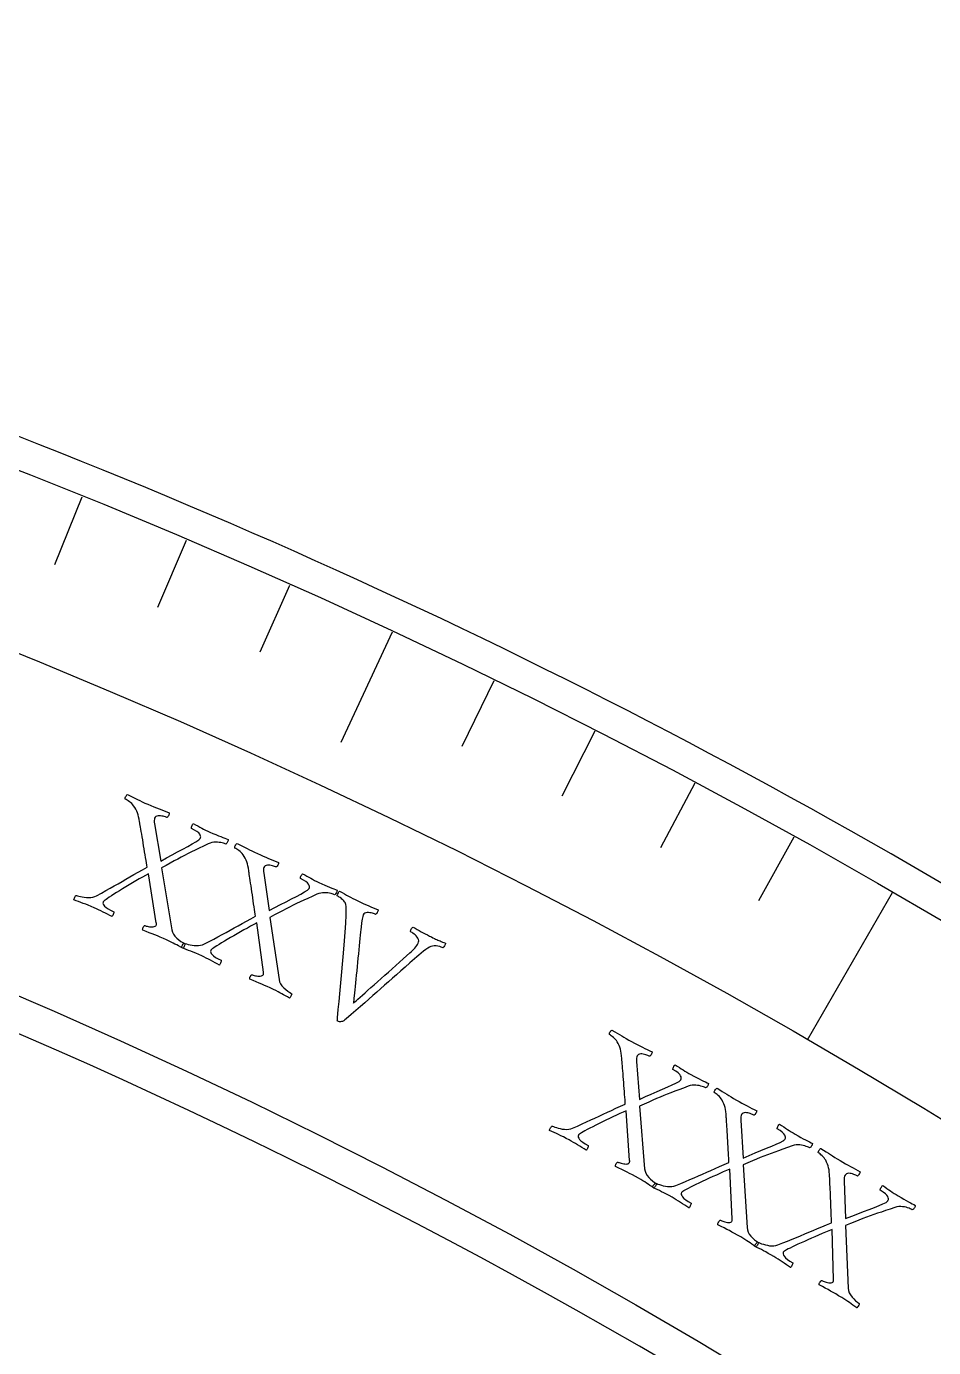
# Model space of a CAD drawing. Header units: millimetres. Extents: x -76 to 76, y -76 to 86.
# Drawn here: x 27.68 to 38.29, y 60.16 to 75.61 of the extents above; entities that cross this region are included whole.
import ezdxf

# ---------------------------------------------------------------- set-up
doc = ezdxf.new("R2010")
doc.units = ezdxf.units.MM
for name, color, linetype in [('CUT_INNER', 6, 'Continuous'), ('CUT_OUTER', 1, 'Continuous'), ('ENGRAVE', 7, 'Continuous'), ('ENGRAVE_FINE', 8, 'Continuous'), ('TEXT', 5, 'Continuous')]:
    doc.layers.add(name, color=color, linetype=linetype)

msp = doc.modelspace()

# ---------------------------------------------------------------- linework, layer by layer
at = {"layer": 'CUT_INNER'}
for centre, radius, start, end in [((0.0001, -0.0002), 69.5399, 92.274707, 357.539245), ((0.0006, 0.0002), 69.5394, 357.538874, 87.725814)]:
    msp.add_arc(centre, radius, start, end, dxfattribs=at)
at = {"layer": 'CUT_OUTER'}
msp.add_arc((0.0015, 0.0052), 75.9946, 54.04621, 80.156711, dxfattribs=at)
at = {"layer": 'ENGRAVE'}
for points in [[(31.9552, 68.5281), (31.3546, 67.2401)], [(37.8062, 65.4823), (36.8114, 63.7591)]]:
    msp.add_lwpolyline(points, dxfattribs=at)
for radius in [75.6124, 73.6227, 69.9276]:
    msp.add_circle((0, 0), radius, dxfattribs=at)
at = {"layer": 'ENGRAVE_FINE'}
for points in [[(28.3249, 70.1066), (28.0055, 69.316)], [(29.5441, 69.6016), (29.2109, 68.8166)], [(30.7543, 69.0754), (30.4075, 68.2964)], [(33.1463, 67.96), (32.7725, 67.1936)], [(34.3273, 67.3711), (33.9402, 66.6114)], [(35.4979, 66.7618), (35.0975, 66.0089)], [(36.6576, 66.1321), (36.2442, 65.3863)]]:
    msp.add_lwpolyline(points, dxfattribs=at)
at = {"layer": 'TEXT'}
for points in [[(29.0978, 66.5163), (29.1326, 66.5012), (29.1662, 66.4872), (29.1984, 66.4741), (29.2293, 66.4621), (29.2593, 66.4505), (29.2891, 66.4389), (29.3186, 66.4273), (29.3477, 66.4156), (29.3473, 66.41), (29.3455, 66.4027), (29.3424, 66.3936), (29.3379, 66.3828), (29.3329, 66.3728), (29.3282, 66.3662), (29.3238, 66.3629), (29.3197, 66.3629), (29.3118, 66.3661), (29.302, 66.3693), (29.2901, 66.3728), (29.2762, 66.3763), (29.2614, 66.3794), (29.2466, 66.3813), (29.2319, 66.3819), (29.2173, 66.3814), (29.2038, 66.3788), (29.1926, 66.3734), (29.1837, 66.3651), (29.177, 66.3539), (29.1734, 66.3417), (29.172, 66.3265), (29.1728, 66.3082), (29.1758, 66.287), (29.2478, 65.8508), (29.3154, 65.8884), (29.3813, 65.9246), (29.4455, 65.9595), (29.5081, 65.9931), (29.5659, 66.0245), (29.6159, 66.0526), (29.658, 66.0775), (29.6922, 66.0993), (29.697, 66.103), (29.7012, 66.1069), (29.7048, 66.1111), (29.7078, 66.1156), (29.7101, 66.1198), (29.712, 66.123), (29.7133, 66.1254), (29.714, 66.1268), (29.7157, 66.1345), (29.7146, 66.144), (29.7108, 66.1553), (29.7043, 66.1684), (29.6924, 66.1829), (29.6724, 66.1984), (29.6443, 66.215), (29.6081, 66.2325), (29.6064, 66.2359), (29.6065, 66.2416), (29.6084, 66.2496), (29.612, 66.2598), (29.6165, 66.2703), (29.6208, 66.2789), (29.6251, 66.2856), (29.6293, 66.2905), (29.6562, 66.2762), (29.6815, 66.2628), (29.7053, 66.2502), (29.7275, 66.2384), (29.7496, 66.2269), (29.7729, 66.2153), (29.7976, 66.2036), (29.8235, 66.1917), (29.8594, 66.1758), (29.8926, 66.1617), (29.9231, 66.1494), (29.9509, 66.1389), (29.9761, 66.1296), (29.999, 66.1211), (30.0196, 66.1134), (30.0379, 66.1064), (30.0375, 66.101), (30.0362, 66.0943), (30.0338, 66.0863), (30.0304, 66.0771), (30.0261, 66.0681), (30.021, 66.0609), (30.0151, 66.0556), (30.0084, 66.052), (30.003, 66.0542), (29.9944, 66.057), (29.9828, 66.0604), (29.968, 66.0646), (29.951, 66.0685), (29.9326, 66.0713), (29.9129, 66.0729), (29.8917, 66.0735), (29.8698, 66.0722), (29.8479, 66.0685), (29.8258, 66.0623), (29.8037, 66.0537), (29.7496, 66.0274), (29.6992, 66.0029), (29.6525, 65.9802), (29.6094, 65.9594), (29.5682, 65.9393), (29.5274, 65.9187), (29.4868, 65.8977), (29.4465, 65.8763), (29.4045, 65.8536), (29.359, 65.8287), (29.3099, 65.8015), (29.2572, 65.7722), (29.3795, 65.0466), (29.3863, 65.0207), (29.398, 64.9962), (29.4146, 64.9729), (29.4361, 64.9509), (29.46, 64.9309), (29.4837, 64.9136), (29.5071, 64.899), (29.5303, 64.8871), (29.5306, 64.8813), (29.5293, 64.8742), (29.5264, 64.8657), (29.5219, 64.8559), (29.517, 64.8466), (29.513, 64.8396), (29.5099, 64.8347), (29.5076, 64.8321), (29.4815, 64.8462), (29.4573, 64.8594), (29.4349, 64.8715), (29.4144, 64.8826), (29.3937, 64.8935), (29.3707, 64.905), (29.3453, 64.9172), (29.3175, 64.9299), (29.2792, 64.947), (29.2433, 64.9625), (29.2096, 64.9766), (29.1784, 64.9891), (29.1471, 65.0013), (29.1131, 65.0146), (29.0766, 65.0288), (29.0374, 65.044), (29.0362, 65.0504), (29.0368, 65.0583), (29.0393, 65.0677), (29.0436, 65.0785), (29.0486, 65.0885), (29.0533, 65.0952), (29.0577, 65.0984), (29.0617, 65.0984), (29.0686, 65.0958), (29.0775, 65.0931), (29.0887, 65.0903), (29.102, 65.0874), (29.1163, 65.085), (29.1307, 65.0836), (29.145, 65.0832), (29.1595, 65.0838), (29.1726, 65.0858), (29.183, 65.0898), (29.1909, 65.0957), (29.1961, 65.1034), (29.1969, 65.1056), (29.1974, 65.1084), (29.1978, 65.1116), (29.198, 65.1154), (29.1979, 65.1193), (29.1976, 65.1229), (29.1969, 65.1262), (29.196, 65.1291), (29.1058, 65.7045), (29.0711, 65.6853), (29.0348, 65.6647), (28.9971, 65.643), (28.9578, 65.6201), (28.918, 65.5966), (28.8788, 65.5733), (28.8401, 65.5502), (28.8019, 65.5273), (28.7653, 65.5051), (28.7313, 65.484), (28.6999, 65.4641), (28.671, 65.4455), (28.6456, 65.4288), (28.6246, 65.4148), (28.608, 65.4035), (28.5957, 65.3949), (28.5936, 65.3932), (28.5911, 65.3911), (28.5882, 65.3886), (28.5848, 65.3858), (28.5813, 65.3825), (28.5782, 65.3788), (28.5755, 65.3746), (28.5732, 65.3699), (28.5715, 65.3605), (28.5741, 65.3495), (28.581, 65.3372), (28.5921, 65.3234), (28.6087, 65.3085), (28.6319, 65.2929), (28.6617, 65.2766), (28.6981, 65.2595), (28.6986, 65.2536), (28.6978, 65.2463), (28.6956, 65.2375), (28.692, 65.2273), (28.688, 65.2176), (28.6843, 65.2104), (28.681, 65.2056), (28.678, 65.2033), (28.6526, 65.2167), (28.6269, 65.2301), (28.6009, 65.2435), (28.5745, 65.2568), (28.5481, 65.2699), (28.5217, 65.2825), (28.4955, 65.2947), (28.4693, 65.3063), (28.4337, 65.3216), (28.4006, 65.3353), (28.3701, 65.3475), (28.342, 65.3582), (28.3149, 65.3681), (28.2873, 65.3781), (28.2591, 65.3882), (28.2304, 65.3984), (28.2313, 65.4046), (28.2336, 65.4117), (28.2373, 65.4199), (28.2425, 65.429), (28.2479, 65.4376), (28.2522, 65.4442), (28.2556, 65.4488), (28.2579, 65.4513), (28.2639, 65.4492), (28.2744, 65.4462), (28.2892, 65.4423), (28.3084, 65.4376), (28.3305, 65.433), (28.3539, 65.4295), (28.3787, 65.4271), (28.4048, 65.4259), (28.4308, 65.4267), (28.455, 65.4305), (28.4774, 65.4372), (28.4981, 65.4468), (28.5532, 65.4773), (28.6057, 65.5065), (28.6557, 65.5345), (28.7032, 65.5613), (28.7494, 65.5876), (28.7956, 65.6139), (28.8417, 65.6405), (28.8878, 65.6672), (28.9349, 65.6944), (28.9841, 65.7226), (29.0353, 65.7517), (29.0887, 65.7818), (29.0853, 65.8055), (29.0813, 65.8319), (29.0766, 65.861), (29.0712, 65.893), (29.0655, 65.9266), (29.0597, 65.961), (29.054, 65.9961), (29.0483, 66.032), (29.0426, 66.0676), (29.037, 66.102), (29.0314, 66.1352), (29.0258, 66.1672), (29.0205, 66.1972), (29.0158, 66.2244), (29.0115, 66.2488), (29.0077, 66.2703), (29.0047, 66.2879), (29.0025, 66.3004), (29.0012, 66.308), (29.0007, 66.3105), (28.9956, 66.3412), (28.9898, 66.3692), (28.9831, 66.3943), (28.9755, 66.4166), (28.9668, 66.4373), (28.9564, 66.458), (28.9442, 66.4785), (28.9304, 66.4988), (28.9203, 66.5118), (28.9089, 66.5241), (28.8961, 66.5357), (28.8819, 66.5465), (28.8679, 66.5562), (28.8553, 66.5642), (28.8442, 66.5705), (28.8345, 66.5752), (28.8317, 66.5782), (28.8312, 66.5836), (28.8328, 66.5916), (28.8368, 66.602), (28.8419, 66.6125), (28.8472, 66.6207), (28.8526, 66.6264), (28.8582, 66.6298), (28.892, 66.6139), (28.9232, 66.599), (28.9517, 66.5851), (28.9776, 66.5722), (29.0035, 66.5594), (29.0322, 66.5458), (29.0636, 66.5314), (29.0978, 66.5163)], [(30.3791, 65.9409), (30.4137, 65.9252), (30.4469, 65.9105), (30.4789, 65.8968), (30.5095, 65.8842), (30.5394, 65.872), (30.5689, 65.8599), (30.5982, 65.8477), (30.6271, 65.8355), (30.6265, 65.8299), (30.6246, 65.8225), (30.6213, 65.8135), (30.6166, 65.8028), (30.6114, 65.7929), (30.6066, 65.7864), (30.6022, 65.7832), (30.5981, 65.7833), (30.5902, 65.7866), (30.5804, 65.7901), (30.5686, 65.7937), (30.5548, 65.7976), (30.5401, 65.8009), (30.5253, 65.803), (30.5107, 65.804), (30.496, 65.8038), (30.4825, 65.8015), (30.4712, 65.7962), (30.4621, 65.7881), (30.4552, 65.777), (30.4513, 65.7649), (30.4496, 65.7497), (30.4501, 65.7315), (30.4527, 65.7102), (30.5162, 65.2727), (30.5845, 65.3089), (30.6511, 65.3439), (30.716, 65.3775), (30.7792, 65.4099), (30.8376, 65.4401), (30.8881, 65.4673), (30.9307, 65.4914), (30.9653, 65.5125), (30.9702, 65.5161), (30.9745, 65.5199), (30.9782, 65.5241), (30.9812, 65.5285), (30.9837, 65.5326), (30.9856, 65.5359), (30.9869, 65.5382), (30.9877, 65.5396), (30.9895, 65.5472), (30.9886, 65.5568), (30.9851, 65.5681), (30.9788, 65.5814), (30.9672, 65.5961), (30.9475, 65.612), (30.9197, 65.6291), (30.8838, 65.6473), (30.8822, 65.6508), (30.8825, 65.6565), (30.8845, 65.6644), (30.8883, 65.6746), (30.893, 65.6849), (30.8975, 65.6934), (30.9019, 65.7001), (30.9062, 65.7049), (30.9328, 65.6901), (30.9578, 65.6762), (30.9813, 65.6631), (31.0033, 65.6509), (31.0252, 65.639), (31.0483, 65.627), (31.0727, 65.6148), (31.0984, 65.6024), (31.134, 65.5858), (31.1669, 65.571), (31.1972, 65.5581), (31.2247, 65.5471), (31.2498, 65.5373), (31.2725, 65.5284), (31.293, 65.5203), (31.3111, 65.5129), (31.3107, 65.5075), (31.3092, 65.5009), (31.3067, 65.4929), (31.3031, 65.4838), (31.2986, 65.4748), (31.2934, 65.4678), (31.2874, 65.4626), (31.2806, 65.4592), (31.2752, 65.4614), (31.2667, 65.4643), (31.2551, 65.468), (31.2405, 65.4725), (31.2235, 65.4767), (31.2052, 65.4798), (31.1855, 65.4819), (31.1643, 65.4828), (31.1424, 65.482), (31.1204, 65.4787), (31.0982, 65.473), (31.076, 65.4648), (31.0214, 65.4395), (30.9705, 65.416), (30.9233, 65.3943), (30.8798, 65.3743), (30.8383, 65.3549), (30.7971, 65.3352), (30.7561, 65.315), (30.7154, 65.2943), (30.673, 65.2724), (30.627, 65.2484), (30.5774, 65.2222), (30.5241, 65.1939), (30.6323, 64.466), (30.6386, 64.4401), (30.6499, 64.4153), (30.666, 64.3917), (30.6871, 64.3693), (30.7106, 64.3488), (30.7339, 64.3311), (30.7571, 64.3161), (30.7801, 64.3037), (30.7803, 64.2979), (30.7788, 64.2908), (30.7758, 64.2824), (30.7711, 64.2727), (30.766, 64.2635), (30.7618, 64.2565), (30.7586, 64.2517), (30.7563, 64.2491), (30.7305, 64.2638), (30.7065, 64.2774), (30.6844, 64.2899), (30.6641, 64.3014), (30.6436, 64.3127), (30.6208, 64.3247), (30.5956, 64.3373), (30.5681, 64.3506), (30.5302, 64.3684), (30.4945, 64.3847), (30.4612, 64.3993), (30.4302, 64.4124), (30.3991, 64.4253), (30.3654, 64.4392), (30.3291, 64.4541), (30.2903, 64.4701), (30.2892, 64.4765), (30.29, 64.4844), (30.2926, 64.4937), (30.2971, 64.5045), (30.3023, 64.5144), (30.3072, 64.5209), (30.3116, 64.5241), (30.3156, 64.524), (30.3224, 64.5212), (30.3314, 64.5184), (30.3424, 64.5153), (30.3557, 64.5122), (30.3699, 64.5095), (30.3843, 64.5078), (30.3987, 64.5072), (30.4131, 64.5075), (30.4262, 64.5093), (30.4368, 64.5131), (30.4447, 64.5188), (30.4501, 64.5265), (30.4509, 64.5286), (30.4515, 64.5314), (30.452, 64.5346), (30.4522, 64.5384), (30.4522, 64.5423), (30.4519, 64.5459), (30.4514, 64.5491), (30.4505, 64.5521), (30.3714, 65.1292), (30.3363, 65.1106), (30.2997, 65.0908), (30.2616, 65.0698), (30.2218, 65.0476), (30.1816, 65.0249), (30.1419, 65.0024), (30.1028, 64.98), (30.0642, 64.9578), (30.0272, 64.9363), (29.9928, 64.9159), (29.961, 64.8967), (29.9317, 64.8786), (29.906, 64.8623), (29.8847, 64.8488), (29.8679, 64.8378), (29.8554, 64.8295), (29.8533, 64.8278), (29.8508, 64.8258), (29.8478, 64.8233), (29.8443, 64.8206), (29.8408, 64.8173), (29.8377, 64.8137), (29.8349, 64.8095), (29.8325, 64.8049), (29.8306, 64.7955), (29.833, 64.7845), (29.8396, 64.772), (29.8505, 64.758), (29.8668, 64.7428), (29.8897, 64.7268), (29.9191, 64.7099), (29.9552, 64.6921), (29.9556, 64.6862), (29.9546, 64.6789), (29.9523, 64.6702), (29.9485, 64.6601), (29.9443, 64.6505), (29.9405, 64.6433), (29.937, 64.6386), (29.934, 64.6363), (29.9089, 64.6502), (29.8834, 64.6641), (29.8577, 64.678), (29.8316, 64.6918), (29.8054, 64.7054), (29.7793, 64.7186), (29.7533, 64.7312), (29.7273, 64.7433), (29.6921, 64.7593), (29.6593, 64.7737), (29.6289, 64.7865), (29.6011, 64.7977), (29.5742, 64.8081), (29.5468, 64.8186), (29.5188, 64.8293), (29.4903, 64.84), (29.4913, 64.8462), (29.4937, 64.8533), (29.4976, 64.8614), (29.503, 64.8704), (29.5085, 64.8789), (29.513, 64.8854), (29.5164, 64.8899), (29.5188, 64.8924), (29.5248, 64.8902), (29.5352, 64.887), (29.5499, 64.8828), (29.569, 64.8777), (29.591, 64.8726), (29.6143, 64.8687), (29.6391, 64.8659), (29.6652, 64.8642), (29.6912, 64.8645), (29.7154, 64.8678), (29.738, 64.874), (29.7589, 64.8832), (29.8145, 64.9126), (29.8676, 64.9409), (29.9182, 64.9679), (29.9662, 64.9938), (30.0129, 65.0191), (30.0595, 65.0446), (30.1062, 65.0702), (30.1528, 65.096), (30.2004, 65.1223), (30.2501, 65.1496), (30.3019, 65.1777), (30.3558, 65.2068), (30.3529, 65.2305), (30.3494, 65.257), (30.3453, 65.2862), (30.3405, 65.3182), (30.3354, 65.352), (30.3303, 65.3865), (30.3253, 65.4217), (30.3203, 65.4577), (30.3153, 65.4933), (30.3103, 65.5279), (30.3054, 65.5612), (30.3004, 65.5933), (30.2957, 65.6234), (30.2915, 65.6507), (30.2877, 65.6751), (30.2843, 65.6967), (30.2816, 65.7143), (30.2797, 65.7269), (30.2785, 65.7345), (30.2781, 65.737), (30.2736, 65.7679), (30.2683, 65.796), (30.2621, 65.8212), (30.255, 65.8436), (30.2466, 65.8645), (30.2366, 65.8854), (30.2249, 65.9061), (30.2115, 65.9267), (30.2016, 65.9399), (30.1904, 65.9524), (30.1778, 65.9642), (30.1639, 65.9753), (30.15, 65.9853), (30.1376, 65.9935), (30.1266, 66.0001), (30.1171, 66.0049), (30.1143, 66.0079), (30.1138, 66.0134), (30.1157, 66.0213), (30.1198, 66.0317), (30.1252, 66.0421), (30.1306, 66.0501), (30.1361, 66.0558), (30.1418, 66.0591), (30.1753, 66.0425), (30.2062, 66.027), (30.2344, 66.0125), (30.2601, 65.9991), (30.2857, 65.9858), (30.3141, 65.9717), (30.3453, 65.9567), (30.3791, 65.9409)], [(31.5541, 65.3868), (31.5849, 65.3721), (31.6155, 65.358), (31.6458, 65.3445), (31.6757, 65.3315), (31.7053, 65.3188), (31.7346, 65.3062), (31.7636, 65.2935), (31.7923, 65.2807), (31.7917, 65.2752), (31.7895, 65.2682), (31.7859, 65.2597), (31.7808, 65.2497), (31.7753, 65.2404), (31.7704, 65.2338), (31.7661, 65.2301), (31.7624, 65.2291), (31.7571, 65.2313), (31.749, 65.2342), (31.7381, 65.2376), (31.7243, 65.2418), (31.709, 65.2456), (31.6937, 65.2484), (31.6782, 65.25), (31.6627, 65.2504), (31.6482, 65.2486), (31.636, 65.2436), (31.6261, 65.2351), (31.6185, 65.2234), (31.6113, 65.203), (31.6045, 65.1723), (31.5981, 65.1314), (31.5921, 65.0803), (31.5894, 65.0535), (31.5864, 65.0225), (31.583, 64.9875), (31.5792, 64.9483), (31.5751, 64.9061), (31.5707, 64.8617), (31.566, 64.8153), (31.5611, 64.7668), (31.556, 64.7173), (31.5511, 64.6677), (31.5462, 64.618), (31.5414, 64.5683), (31.5367, 64.5196), (31.5321, 64.4729), (31.5276, 64.4282), (31.5232, 64.3856), (31.519, 64.3458), (31.5151, 64.3099), (31.5117, 64.2778), (31.5086, 64.2495), (31.5061, 64.2261), (31.5042, 64.2087), (31.5032, 64.1974), (31.5028, 64.192), (31.509, 64.197), (31.5199, 64.2064), (31.5357, 64.22), (31.5562, 64.238), (31.5806, 64.2595), (31.608, 64.2839), (31.6385, 64.311), (31.6719, 64.341), (31.7079, 64.3731), (31.7456, 64.4068), (31.7853, 64.4422), (31.8267, 64.4791), (31.8693, 64.517), (31.9122, 64.5551), (31.9554, 64.5936), (31.999, 64.6323), (32.0421, 64.6705), (32.0838, 64.7076), (32.1243, 64.7436), (32.1635, 64.7784), (32.1782, 64.7916), (32.1926, 64.8055), (32.2067, 64.8202), (32.2207, 64.8355), (32.2335, 64.8508), (32.2444, 64.8652), (32.2535, 64.8788), (32.2606, 64.8916), (32.266, 64.9067), (32.2673, 64.9215), (32.2644, 64.936), (32.2573, 64.9502), (32.2475, 64.9638), (32.2367, 64.9765), (32.2247, 64.9882), (32.2117, 64.9989), (32.1992, 65.0082), (32.1885, 65.0157), (32.1799, 65.0214), (32.1731, 65.0252), (32.1712, 65.0299), (32.1714, 65.0364), (32.1737, 65.0446), (32.1781, 65.0547), (32.1836, 65.0645), (32.1891, 65.0721), (32.1947, 65.0774), (32.2004, 65.0804), (32.2256, 65.0667), (32.25, 65.0532), (32.2737, 65.0399), (32.2965, 65.0268), (32.3194, 65.0139), (32.3432, 65.001), (32.3679, 64.988), (32.3935, 64.975), (32.4145, 64.9646), (32.4333, 64.9554), (32.4499, 64.9475), (32.4643, 64.9409), (32.4775, 64.9349), (32.4907, 64.9292), (32.5037, 64.9236), (32.5168, 64.9182), (32.5305, 64.9125), (32.5457, 64.9061), (32.5623, 64.8989), (32.5803, 64.8911), (32.5795, 64.8855), (32.577, 64.8785), (32.5728, 64.8699), (32.567, 64.8597), (32.5609, 64.8503), (32.556, 64.8438), (32.5523, 64.8403), (32.5498, 64.8398), (32.5418, 64.8431), (32.5296, 64.847), (32.513, 64.8516), (32.4921, 64.8568), (32.4694, 64.8608), (32.4476, 64.8613), (32.4267, 64.8584), (32.4067, 64.8521), (32.3914, 64.8448), (32.3723, 64.8333), (32.3495, 64.8175), (32.323, 64.7976), (32.2952, 64.7756), (32.2685, 64.7538), (32.2429, 64.7322), (32.2185, 64.7107), (32.1621, 64.6609), (32.1081, 64.6131), (32.0565, 64.5674), (32.0073, 64.5238), (31.9597, 64.4815), (31.9128, 64.4401), (31.8667, 64.3995), (31.8213, 64.3597), (31.7758, 64.3199), (31.7296, 64.2793), (31.6826, 64.238), (31.6348, 64.1958), (31.5852, 64.1521), (31.5328, 64.1062), (31.4775, 64.0582), (31.4196, 64.0079), (31.4036, 63.995), (31.3887, 63.9852), (31.3748, 63.9784), (31.362, 63.9746), (31.35, 63.9732), (31.3388, 63.9735), (31.3283, 63.9756), (31.3184, 63.9794), (31.3161, 63.9815), (31.3147, 63.985), (31.3144, 63.99), (31.315, 63.9964), (31.3159, 64.0031), (31.3165, 64.009), (31.3166, 64.0141), (31.3163, 64.0183), (31.3254, 64.115), (31.3341, 64.2086), (31.3425, 64.2988), (31.3506, 64.3859), (31.3585, 64.4716), (31.3664, 64.5581), (31.3742, 64.6453), (31.3821, 64.7333), (31.3899, 64.824), (31.3977, 64.9194), (31.4054, 65.0195), (31.4131, 65.1244), (31.4156, 65.1565), (31.4175, 65.1872), (31.4188, 65.2163), (31.4195, 65.244), (31.4194, 65.2706), (31.4183, 65.2965), (31.416, 65.3218), (31.4127, 65.3464), (31.4104, 65.3565), (31.4058, 65.3668), (31.3989, 65.3773), (31.3898, 65.388), (31.3793, 65.3985), (31.3687, 65.4082), (31.3578, 65.4171), (31.3467, 65.4252), (31.3362, 65.4323), (31.327, 65.4382), (31.3191, 65.4428), (31.3126, 65.4462), (31.3125, 65.4482), (31.3143, 65.4534), (31.3178, 65.4617), (31.3231, 65.473), (31.3287, 65.4844), (31.3331, 65.4927), (31.3363, 65.4979), (31.3383, 65.4999), (31.3695, 65.4837), (31.3977, 65.4688), (31.4232, 65.455), (31.4458, 65.4425), (31.4684, 65.4301), (31.494, 65.4166), (31.5225, 65.4022), (31.5541, 65.3868)], [(34.7569, 63.7421), (34.7903, 63.724), (34.8225, 63.7071), (34.8535, 63.6913), (34.8832, 63.6767), (34.9122, 63.6625), (34.9408, 63.6484), (34.9692, 63.6343), (34.9972, 63.6202), (34.9963, 63.6146), (34.9939, 63.6074), (34.99, 63.5987), (34.9846, 63.5883), (34.9787, 63.5788), (34.9735, 63.5726), (34.9688, 63.5697), (34.9647, 63.5701), (34.9571, 63.5739), (34.9476, 63.578), (34.9361, 63.5824), (34.9226, 63.5872), (34.908, 63.5915), (34.8935, 63.5947), (34.8789, 63.5966), (34.8643, 63.5973), (34.8506, 63.596), (34.839, 63.5915), (34.8294, 63.584), (34.8217, 63.5734), (34.8171, 63.5616), (34.8144, 63.5465), (34.8136, 63.5283), (34.8147, 63.507), (34.8486, 63.0661), (34.9192, 63.0977), (34.988, 63.1281), (35.0551, 63.1573), (35.1203, 63.1853), (35.1806, 63.2115), (35.2328, 63.2352), (35.2769, 63.2564), (35.3129, 63.2751), (35.318, 63.2784), (35.3225, 63.2819), (35.3265, 63.2858), (35.3298, 63.29), (35.3326, 63.294), (35.3347, 63.297), (35.3362, 63.2993), (35.337, 63.3006), (35.3393, 63.3081), (35.3391, 63.3177), (35.3364, 63.3293), (35.331, 63.3429), (35.3204, 63.3584), (35.3018, 63.3756), (35.2752, 63.3945), (35.2407, 63.4151), (35.2393, 63.4187), (35.2399, 63.4243), (35.2425, 63.4321), (35.247, 63.442), (35.2523, 63.452), (35.2574, 63.4602), (35.2622, 63.4666), (35.2668, 63.4711), (35.2924, 63.4545), (35.3164, 63.4389), (35.339, 63.4243), (35.3602, 63.4106), (35.3812, 63.3973), (35.4034, 63.3837), (35.4269, 63.3699), (35.4517, 63.3558), (35.4861, 63.3369), (35.518, 63.3199), (35.5473, 63.305), (35.574, 63.2921), (35.5984, 63.2807), (35.6205, 63.2703), (35.6403, 63.2608), (35.6579, 63.2522), (35.6571, 63.2469), (35.6552, 63.2403), (35.6522, 63.2326), (35.648, 63.2236), (35.6429, 63.2151), (35.6372, 63.2084), (35.6308, 63.2036), (35.6239, 63.2006), (35.6186, 63.2032), (35.6103, 63.2067), (35.599, 63.2112), (35.5847, 63.2166), (35.5681, 63.222), (35.55, 63.2263), (35.5305, 63.2297), (35.5094, 63.2321), (35.4875, 63.2327), (35.4653, 63.2309), (35.4428, 63.2267), (35.4201, 63.2201), (35.3639, 63.1985), (35.3116, 63.1785), (35.263, 63.16), (35.2183, 63.1429), (35.1755, 63.1265), (35.133, 63.1095), (35.0908, 63.0921), (35.0488, 63.0743), (35.005, 63.0553), (34.9575, 63.0344), (34.9062, 63.0116), (34.8512, 62.987), (34.9101, 62.2535), (34.9146, 62.2272), (34.9241, 62.2017), (34.9387, 62.1771), (34.9582, 62.1533), (34.9803, 62.1313), (35.0024, 62.112), (35.0244, 62.0954), (35.0465, 62.0816), (35.0463, 62.0757), (35.0444, 62.0687), (35.0408, 62.0606), (35.0355, 62.0512), (35.0298, 62.0424), (35.0252, 62.0357), (35.0216, 62.0311), (35.0191, 62.0287), (34.9944, 62.0451), (34.9714, 62.0602), (34.9501, 62.0742), (34.9307, 62.0871), (34.911, 62.0998), (34.889, 62.1133), (34.8648, 62.1276), (34.8383, 62.1427), (34.8016, 62.163), (34.7671, 62.1816), (34.7348, 62.1985), (34.7048, 62.2136), (34.6746, 62.2286), (34.6419, 62.2447), (34.6068, 62.2621), (34.5691, 62.2806), (34.5684, 62.2871), (34.5697, 62.2949), (34.573, 62.304), (34.5782, 62.3145), (34.5841, 62.324), (34.5893, 62.3302), (34.594, 62.3331), (34.598, 62.3327), (34.6046, 62.3295), (34.6133, 62.326), (34.6242, 62.3222), (34.6371, 62.3182), (34.6512, 62.3146), (34.6654, 62.3119), (34.6797, 62.3103), (34.6941, 62.3096), (34.7073, 62.3105), (34.7181, 62.3136), (34.7264, 62.3188), (34.7323, 62.3261), (34.7333, 62.3282), (34.7341, 62.3308), (34.7347, 62.3341), (34.7352, 62.3378), (34.7355, 62.3417), (34.7355, 62.3453), (34.7351, 62.3486), (34.7345, 62.3516), (34.6945, 62.9327), (34.6582, 62.9165), (34.6204, 62.8992), (34.5809, 62.8809), (34.5397, 62.8614), (34.4981, 62.8415), (34.4569, 62.8217), (34.4164, 62.802), (34.3764, 62.7825), (34.338, 62.7635), (34.3023, 62.7455), (34.2693, 62.7284), (34.2389, 62.7123), (34.2121, 62.6979), (34.19, 62.6857), (34.1724, 62.676), (34.1595, 62.6685), (34.1573, 62.667), (34.1546, 62.6651), (34.1514, 62.6629), (34.1478, 62.6603), (34.1441, 62.6574), (34.1407, 62.6539), (34.1376, 62.65), (34.1349, 62.6456), (34.1324, 62.6363), (34.134, 62.6252), (34.1398, 62.6123), (34.1497, 62.5975), (34.1649, 62.5813), (34.1867, 62.5637), (34.2149, 62.5449), (34.2497, 62.5247), (34.2497, 62.5188), (34.2483, 62.5116), (34.2453, 62.503), (34.2409, 62.4932), (34.236, 62.4839), (34.2317, 62.477), (34.228, 62.4725), (34.2248, 62.4705), (34.2007, 62.486), (34.1762, 62.5016), (34.1515, 62.5172), (34.1264, 62.5328), (34.1012, 62.5481), (34.076, 62.563), (34.0509, 62.5773), (34.0258, 62.5912), (33.9917, 62.6095), (33.96, 62.626), (33.9306, 62.6408), (33.9035, 62.6539), (33.8774, 62.6661), (33.8508, 62.6785), (33.8236, 62.691), (33.7958, 62.7036), (33.7973, 62.7097), (33.8002, 62.7167), (33.8046, 62.7245), (33.8105, 62.7331), (33.8166, 62.7412), (33.8215, 62.7474), (33.8253, 62.7516), (33.8278, 62.754), (33.8337, 62.7513), (33.8438, 62.7475), (33.8582, 62.7423), (33.877, 62.7359), (33.8985, 62.7294), (33.9216, 62.7239), (33.946, 62.7194), (33.972, 62.7159), (33.9979, 62.7145), (34.0224, 62.7161), (34.0453, 62.7208), (34.0668, 62.7286), (34.1243, 62.7542), (34.1791, 62.7788), (34.2314, 62.8024), (34.281, 62.8249), (34.3293, 62.8471), (34.3776, 62.8694), (34.4259, 62.8918), (34.4741, 62.9144), (34.5234, 62.9374), (34.5748, 62.9612), (34.6284, 62.9858), (34.6841, 63.0112), (34.6829, 63.035), (34.6811, 63.0617), (34.679, 63.0911), (34.6764, 63.1234), (34.6736, 63.1575), (34.6709, 63.1922), (34.6682, 63.2277), (34.6656, 63.2639), (34.663, 63.2998), (34.6604, 63.3346), (34.6577, 63.3682), (34.6549, 63.4006), (34.6523, 63.4309), (34.6499, 63.4584), (34.6478, 63.4831), (34.6459, 63.5048), (34.6443, 63.5226), (34.6432, 63.5353), (34.6426, 63.5429), (34.6424, 63.5455), (34.64, 63.5766), (34.6365, 63.6049), (34.632, 63.6305), (34.6265, 63.6533), (34.6196, 63.6748), (34.611, 63.6963), (34.6007, 63.7177), (34.5887, 63.7392), (34.5797, 63.753), (34.5694, 63.7663), (34.5577, 63.7789), (34.5445, 63.7909), (34.5313, 63.8018), (34.5195, 63.8108), (34.509, 63.8181), (34.4998, 63.8236), (34.4972, 63.8268), (34.4971, 63.8323), (34.4995, 63.8401), (34.5043, 63.8501), (34.5104, 63.8602), (34.5163, 63.8678), (34.5222, 63.8731), (34.5281, 63.876), (34.5604, 63.8572), (34.5902, 63.8396), (34.6174, 63.8233), (34.642, 63.8082), (34.6668, 63.7932), (34.6941, 63.7771), (34.7242, 63.7601), (34.7569, 63.7421)], [(35.9835, 63.0577), (36.0166, 63.0391), (36.0484, 63.0216), (36.0791, 63.0052), (36.1085, 62.9899), (36.1372, 62.9752), (36.1656, 62.9606), (36.1936, 62.9459), (36.2214, 62.9312), (36.2204, 62.9257), (36.2178, 62.9185), (36.2138, 62.9099), (36.2082, 62.8996), (36.2021, 62.8902), (36.1968, 62.8841), (36.192, 62.8813), (36.188, 62.8818), (36.1805, 62.8857), (36.171, 62.89), (36.1595, 62.8947), (36.1461, 62.8997), (36.1317, 62.9043), (36.1172, 62.9077), (36.1027, 62.91), (36.0881, 62.911), (36.0744, 62.9099), (36.0627, 62.9056), (36.0529, 62.8983), (36.0451, 62.8879), (36.0402, 62.8761), (36.0372, 62.8611), (36.0361, 62.843), (36.0368, 62.8216), (36.0621, 62.3802), (36.1333, 62.4104), (36.2027, 62.4394), (36.2703, 62.4673), (36.3361, 62.4941), (36.3969, 62.5191), (36.4495, 62.5418), (36.494, 62.5621), (36.5304, 62.5801), (36.5356, 62.5833), (36.5402, 62.5867), (36.5442, 62.5905), (36.5476, 62.5947), (36.5504, 62.5986), (36.5526, 62.6016), (36.5541, 62.6038), (36.555, 62.6052), (36.5574, 62.6126), (36.5574, 62.6222), (36.5549, 62.6338), (36.5498, 62.6476), (36.5395, 62.6633), (36.5212, 62.6808), (36.495, 62.7002), (36.4608, 62.7215), (36.4596, 62.7251), (36.4603, 62.7307), (36.463, 62.7385), (36.4677, 62.7483), (36.4732, 62.7582), (36.4785, 62.7663), (36.4834, 62.7725), (36.4881, 62.777), (36.5133, 62.7599), (36.5371, 62.7438), (36.5594, 62.7288), (36.5802, 62.7147), (36.601, 62.701), (36.623, 62.687), (36.6462, 62.6727), (36.6707, 62.6581), (36.7048, 62.6385), (36.7363, 62.6209), (36.7653, 62.6055), (36.7918, 62.5921), (36.8159, 62.5802), (36.8378, 62.5693), (36.8574, 62.5594), (36.8749, 62.5506), (36.874, 62.5452), (36.8719, 62.5387), (36.8687, 62.531), (36.8644, 62.5222), (36.8591, 62.5137), (36.8533, 62.5071), (36.8469, 62.5024), (36.8398, 62.4996), (36.8346, 62.5023), (36.8264, 62.506), (36.8152, 62.5107), (36.801, 62.5164), (36.7845, 62.5221), (36.7665, 62.5268), (36.747, 62.5305), (36.726, 62.5333), (36.7041, 62.5344), (36.6819, 62.533), (36.6594, 62.5292), (36.6365, 62.523), (36.5799, 62.5026), (36.5272, 62.4836), (36.4783, 62.466), (36.4332, 62.4498), (36.3902, 62.4342), (36.3474, 62.418), (36.3048, 62.4015), (36.2624, 62.3844), (36.2183, 62.3663), (36.1704, 62.3463), (36.1187, 62.3246), (36.0632, 62.301), (36.1079, 61.5665), (36.1119, 61.5401), (36.1209, 61.5144), (36.135, 61.4895), (36.1541, 61.4654), (36.1757, 61.4429), (36.1974, 61.4232), (36.2191, 61.4062), (36.241, 61.392), (36.2407, 61.3861), (36.2386, 61.3792), (36.2348, 61.3711), (36.2293, 61.3618), (36.2235, 61.3531), (36.2187, 61.3465), (36.2151, 61.342), (36.2125, 61.3396), (36.1881, 61.3565), (36.1654, 61.3721), (36.1445, 61.3865), (36.1253, 61.3997), (36.1058, 61.4128), (36.0841, 61.4267), (36.0601, 61.4415), (36.0339, 61.4571), (35.9976, 61.4781), (35.9635, 61.4974), (35.9316, 61.5149), (35.9018, 61.5306), (35.872, 61.5461), (35.8396, 61.5629), (35.8048, 61.5809), (35.7675, 61.6002), (35.7669, 61.6067), (35.7684, 61.6144), (35.7718, 61.6235), (35.7772, 61.6339), (35.7833, 61.6433), (35.7887, 61.6494), (35.7934, 61.6522), (35.7974, 61.6517), (35.8039, 61.6484), (35.8126, 61.6447), (35.8233, 61.6407), (35.8362, 61.6365), (35.8502, 61.6326), (35.8644, 61.6296), (35.8786, 61.6277), (35.893, 61.6268), (35.9063, 61.6275), (35.9171, 61.6303), (35.9255, 61.6353), (35.9316, 61.6425), (35.9326, 61.6446), (35.9334, 61.6472), (35.9341, 61.6504), (35.9347, 61.6542), (35.935, 61.658), (35.9351, 61.6616), (35.9348, 61.665), (35.9342, 61.668), (35.9054, 62.2498), (35.8689, 62.2343), (35.8307, 62.2177), (35.7908, 62.2001), (35.7493, 62.1814), (35.7073, 62.1623), (35.6658, 62.1433), (35.6249, 62.1245), (35.5845, 62.1057), (35.5458, 62.0875), (35.5097, 62.0702), (35.4764, 62.0537), (35.4457, 62.0382), (35.4186, 62.0243), (35.3963, 62.0126), (35.3785, 62.0031), (35.3654, 61.9959), (35.3632, 61.9944), (35.3605, 61.9926), (35.3573, 61.9905), (35.3536, 61.988), (35.3498, 61.9851), (35.3463, 61.9817), (35.3432, 61.9779), (35.3404, 61.9735), (35.3377, 61.9642), (35.3392, 61.9531), (35.3447, 61.9401), (35.3543, 61.9252), (35.3692, 61.9086), (35.3906, 61.8907), (35.4185, 61.8713), (35.4529, 61.8504), (35.4528, 61.8445), (35.4512, 61.8373), (35.4481, 61.8288), (35.4434, 61.8191), (35.4384, 61.8099), (35.434, 61.8031), (35.4302, 61.7987), (35.427, 61.7967), (35.4031, 61.8127), (35.379, 61.8288), (35.3545, 61.8448), (35.3297, 61.8609), (35.3048, 61.8767), (35.28, 61.892), (35.2551, 61.9069), (35.2303, 61.9212), (35.1966, 61.9402), (35.1651, 61.9574), (35.136, 61.9727), (35.1092, 61.9863), (35.0834, 61.999), (35.057, 62.0119), (35.03, 62.0249), (35.0025, 62.0381), (35.0041, 62.0441), (35.0071, 62.051), (35.0117, 62.0587), (35.0178, 62.0673), (35.0241, 62.0753), (35.0291, 62.0814), (35.0329, 62.0855), (35.0355, 62.0878), (35.0413, 62.0851), (35.0514, 62.081), (35.0657, 62.0756), (35.0843, 62.0688), (35.1057, 62.0619), (35.1286, 62.0559), (35.153, 62.051), (35.1789, 62.047), (35.2048, 62.0451), (35.2293, 62.0462), (35.2523, 62.0505), (35.2739, 62.0578), (35.3319, 62.0823), (35.3872, 62.1058), (35.4399, 62.1284), (35.49, 62.15), (35.5387, 62.1712), (35.5874, 62.1925), (35.6361, 62.214), (35.6848, 62.2357), (35.7345, 62.2578), (35.7864, 62.2806), (35.8404, 62.3042), (35.8966, 62.3284), (35.8958, 62.3523), (35.8946, 62.379), (35.893, 62.4085), (35.891, 62.4408), (35.8889, 62.4749), (35.8869, 62.5097), (35.8849, 62.5452), (35.883, 62.5814), (35.8811, 62.6174), (35.8791, 62.6522), (35.8771, 62.6858), (35.875, 62.7183), (35.8729, 62.7487), (35.871, 62.7762), (35.8694, 62.8009), (35.8679, 62.8227), (35.8667, 62.8405), (35.8659, 62.8532), (35.8654, 62.8609), (35.8652, 62.8634), (35.8634, 62.8945), (35.8605, 62.923), (35.8565, 62.9486), (35.8514, 62.9716), (35.8449, 62.9932), (35.8367, 63.0148), (35.8268, 63.0364), (35.8153, 63.0581), (35.8066, 63.0722), (35.7965, 63.0856), (35.785, 63.0984), (35.7721, 63.1107), (35.7591, 63.1218), (35.7475, 63.1311), (35.7371, 63.1386), (35.728, 63.1443), (35.7255, 63.1475), (35.7255, 63.153), (35.7281, 63.1607), (35.7331, 63.1707), (35.7393, 63.1806), (35.7454, 63.1881), (35.7514, 63.1933), (35.7573, 63.1961), (35.7893, 63.1767), (35.8187, 63.1585), (35.8456, 63.1417), (35.87, 63.1261), (35.8944, 63.1106), (35.9214, 63.094), (35.9512, 63.0764), (35.9835, 63.0577)], [(37.1967, 62.3498), (37.2294, 62.3305), (37.2609, 62.3124), (37.2912, 62.2954), (37.3203, 62.2796), (37.3487, 62.2644), (37.3768, 62.2491), (37.4046, 62.2339), (37.4321, 62.2187), (37.4309, 62.2132), (37.4282, 62.2061), (37.424, 62.1975), (37.4182, 62.1874), (37.412, 62.1781), (37.4065, 62.1721), (37.4017, 62.1694), (37.3977, 62.1699), (37.3902, 62.174), (37.3809, 62.1785), (37.3695, 62.1834), (37.3562, 62.1887), (37.3419, 62.1936), (37.3275, 62.1973), (37.313, 62.1998), (37.2984, 62.2011), (37.2847, 62.2002), (37.2729, 62.1962), (37.263, 62.1891), (37.2549, 62.1788), (37.2498, 62.1671), (37.2465, 62.1522), (37.245, 62.1341), (37.2454, 62.1127), (37.2621, 61.6709), (37.3339, 61.6997), (37.4039, 61.7274), (37.472, 61.7539), (37.5383, 61.7794), (37.5995, 61.8033), (37.6526, 61.8249), (37.6975, 61.8444), (37.7342, 61.8617), (37.7394, 61.8648), (37.7441, 61.8681), (37.7482, 61.8719), (37.7517, 61.876), (37.7546, 61.8798), (37.7568, 61.8828), (37.7584, 61.885), (37.7592, 61.8863), (37.7619, 61.8937), (37.762, 61.9032), (37.7597, 61.9149), (37.7549, 61.9288), (37.7449, 61.9447), (37.727, 61.9626), (37.7012, 61.9825), (37.6674, 62.0044), (37.6662, 62.008), (37.667, 62.0136), (37.6699, 62.0213), (37.6748, 62.031), (37.6805, 62.0408), (37.6859, 62.0488), (37.691, 62.055), (37.6957, 62.0593), (37.7206, 62.0418), (37.744, 62.0253), (37.7661, 62.0098), (37.7866, 61.9953), (37.8071, 61.9812), (37.8288, 61.9668), (37.8518, 61.952), (37.876, 61.937), (37.9097, 61.9167), (37.9409, 61.8985), (37.9696, 61.8825), (37.9958, 61.8686), (38.0196, 61.8563), (38.0413, 61.845), (38.0608, 61.8347), (38.078, 61.8255), (38.077, 61.8202), (38.0749, 61.8137), (38.0715, 61.8061), (38.067, 61.7973), (38.0616, 61.789), (38.0556, 61.7825), (38.0491, 61.7779), (38.042, 61.7753), (38.0369, 61.778), (38.0287, 61.7819), (38.0176, 61.7868), (38.0035, 61.7927), (37.9871, 61.7987), (37.9692, 61.8038), (37.9498, 61.8079), (37.9289, 61.8111), (37.907, 61.8126), (37.8848, 61.8117), (37.8621, 61.8083), (37.8391, 61.8026), (37.7822, 61.7832), (37.7291, 61.7652), (37.6799, 61.7486), (37.6345, 61.7333), (37.5912, 61.7185), (37.5481, 61.7032), (37.5052, 61.6875), (37.4625, 61.6713), (37.418, 61.654), (37.3698, 61.6349), (37.3176, 61.6142), (37.2617, 61.5917), (37.2921, 60.8564), (37.2956, 60.83), (37.3042, 60.8042), (37.3178, 60.779), (37.3364, 60.7545), (37.3576, 60.7316), (37.3789, 60.7115), (37.4003, 60.6941), (37.4218, 60.6794), (37.4214, 60.6736), (37.4192, 60.6666), (37.4153, 60.6586), (37.4096, 60.6495), (37.4036, 60.6409), (37.3987, 60.6343), (37.395, 60.6299), (37.3924, 60.6276), (37.3683, 60.6449), (37.3459, 60.661), (37.3252, 60.6758), (37.3063, 60.6894), (37.2871, 60.7028), (37.2657, 60.7171), (37.242, 60.7324), (37.2161, 60.7485), (37.1802, 60.7702), (37.1465, 60.7901), (37.1149, 60.8083), (37.0855, 60.8246), (37.0559, 60.8407), (37.0239, 60.858), (36.9894, 60.8767), (36.9525, 60.8968), (36.9521, 60.9032), (36.9537, 60.911), (36.9573, 60.92), (36.9629, 60.9302), (36.9691, 60.9395), (36.9746, 60.9455), (36.9793, 60.9482), (36.9833, 60.9476), (36.9898, 60.9442), (36.9984, 60.9404), (37.0091, 60.9362), (37.0219, 60.9317), (37.0358, 60.9275), (37.0499, 60.9243), (37.0641, 60.9221), (37.0785, 60.9209), (37.0918, 60.9213), (37.1026, 60.9239), (37.1112, 60.9288), (37.1173, 60.9358), (37.1184, 60.9379), (37.1193, 60.9406), (37.1201, 60.9437), (37.1207, 60.9475), (37.1211, 60.9513), (37.1212, 60.9549), (37.121, 60.9583), (37.1204, 60.9613), (37.103, 61.5435), (37.0661, 61.5287), (37.0276, 61.5129), (36.9874, 61.4961), (36.9456, 61.4782), (36.9032, 61.4599), (36.8613, 61.4417), (36.82, 61.4237), (36.7793, 61.4057), (36.7402, 61.3882), (36.7039, 61.3716), (36.6702, 61.3558), (36.6392, 61.3409), (36.6119, 61.3275), (36.5893, 61.3162), (36.5714, 61.3071), (36.5581, 61.3002), (36.5559, 61.2987), (36.5531, 61.297), (36.5499, 61.2949), (36.5461, 61.2925), (36.5423, 61.2897), (36.5388, 61.2863), (36.5356, 61.2825), (36.5327, 61.2782), (36.5298, 61.269), (36.531, 61.2579), (36.5363, 61.2447), (36.5456, 61.2297), (36.5602, 61.2128), (36.5813, 61.1944), (36.6088, 61.1745), (36.6428, 61.153), (36.6425, 61.1471), (36.6408, 61.1399), (36.6375, 61.1315), (36.6327, 61.1218), (36.6275, 61.1127), (36.6229, 61.106), (36.619, 61.1017), (36.6158, 61.0998), (36.5923, 61.1163), (36.5684, 61.1328), (36.5443, 61.1493), (36.5199, 61.1658), (36.4953, 61.1821), (36.4707, 61.1979), (36.4462, 61.2133), (36.4216, 61.2281), (36.3882, 61.2477), (36.3571, 61.2655), (36.3283, 61.2814), (36.3018, 61.2955), (36.2762, 61.3087), (36.25, 61.3221), (36.2234, 61.3356), (36.1961, 61.3493), (36.1978, 61.3554), (36.201, 61.3622), (36.2057, 61.3698), (36.212, 61.3782), (36.2184, 61.3861), (36.2235, 61.3921), (36.2274, 61.3962), (36.23, 61.3984), (36.2358, 61.3956), (36.2458, 61.3913), (36.26, 61.3856), (36.2784, 61.3785), (36.2998, 61.3711), (36.3226, 61.3647), (36.3468, 61.3593), (36.3726, 61.3548), (36.3985, 61.3524), (36.423, 61.3531), (36.4461, 61.3569), (36.4678, 61.3638), (36.5263, 61.3872), (36.582, 61.4096), (36.6352, 61.4312), (36.6856, 61.4518), (36.7348, 61.4721), (36.7839, 61.4925), (36.833, 61.513), (36.8821, 61.5337), (36.9322, 61.5548), (36.9845, 61.5766), (37.039, 61.5992), (37.0957, 61.6223), (37.0953, 61.6462), (37.0946, 61.6729), (37.0936, 61.7024), (37.0923, 61.7348), (37.0908, 61.7689), (37.0894, 61.8037), (37.0881, 61.8393), (37.0869, 61.8755), (37.0858, 61.9116), (37.0845, 61.9464), (37.0831, 61.9801), (37.0816, 62.0125), (37.0801, 62.043), (37.0788, 62.0705), (37.0776, 62.0952), (37.0765, 62.1171), (37.0757, 62.1349), (37.0751, 62.1476), (37.0747, 62.1553), (37.0746, 62.1578), (37.0734, 62.189), (37.0711, 62.2174), (37.0676, 62.2432), (37.0629, 62.2662), (37.0568, 62.2879), (37.0491, 62.3097), (37.0396, 62.3316), (37.0285, 62.3535), (37.0201, 62.3677), (37.0102, 62.3813), (36.999, 62.3944), (36.9863, 62.4069), (36.9736, 62.4182), (36.9621, 62.4277), (36.9518, 62.4354), (36.9429, 62.4413), (36.9404, 62.4446), (36.9406, 62.45), (36.9432, 62.4577), (36.9485, 62.4676), (36.9549, 62.4774), (36.9611, 62.4848), (36.9672, 62.4898), (36.9732, 62.4925), (37.0048, 62.4725), (37.0338, 62.4538), (37.0604, 62.4364), (37.0844, 62.4203), (37.1086, 62.4044), (37.1353, 62.3873), (37.1647, 62.3691), (37.1967, 62.3498)]]:
    msp.add_lwpolyline(points, close=True, dxfattribs=at)

doc.saveas('drawing.dxf')
